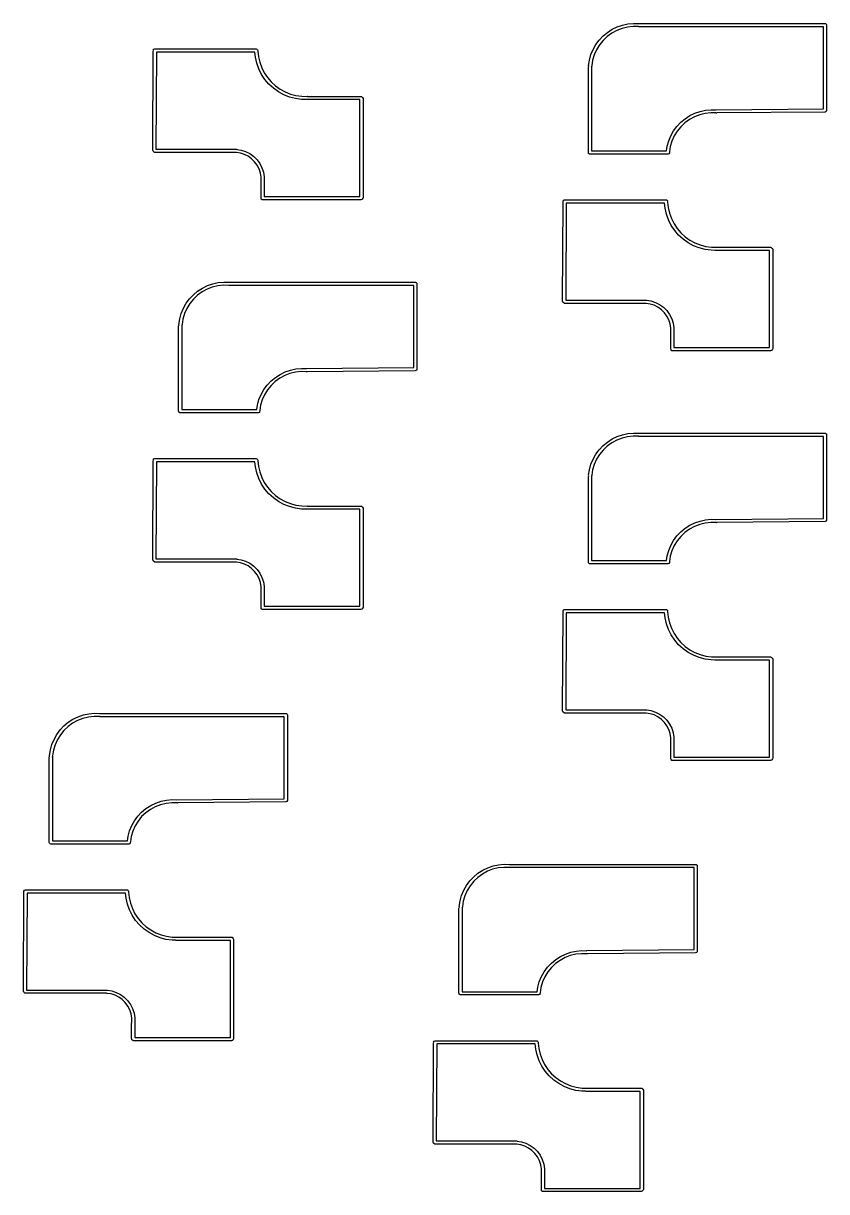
# Model space of a CAD drawing. Extents: x -7 to 140, y -36 to 78.
# Drawn here: x 62.6 to 99.9, y -28.3 to 25.9 of the extents above; entities that cross this region are included whole.
import ezdxf

# ---------------------------------------------------------------- set-up
doc = ezdxf.new("R2010")
doc.units = 0
doc.layers.add('BLACK', color=7, linetype='CONTINUOUS')

msp = doc.modelspace()

# ---------------------------------------------------------------- linework, layer by layer
at = {"layer": 'BLACK', "linetype": 'CONTINUOUS'}
for p, q in [((89.5072, 25.3022), (89.7075, 25.4688)), ((89.7075, 25.4688), (89.9264, 25.6102)), ((90.1422, 25.5569), (89.9109, 25.4313)), ((89.9264, 25.6102), (90.1608, 25.724)), ((90.3878, 25.6513), (90.1422, 25.5569)), ((90.1608, 25.724), (90.4071, 25.8089)), ((90.6437, 25.7128), (90.3878, 25.6513)), ((90.4071, 25.8089), (90.6619, 25.8634)), ((90.9055, 25.7404), (90.6437, 25.7128)), ((90.6619, 25.8634), (90.9214, 25.8867)), ((91.1486, 25.7341), (90.9055, 25.7404)), ((90.9214, 25.8867), (91.1747, 25.8789)), ((91.1493, 25.7335), (91.1486, 25.7341)), ((91.1646, 25.7308), (91.1493, 25.7335)), ((91.1682, 25.7293), (91.1646, 25.7308)), ((91.1704, 25.7298), (91.1682, 25.7293)), ((91.175, 25.729), (91.1704, 25.7298)), ((91.1747, 25.8789), (91.175, 25.879)), ((91.175, 25.879), (99.8, 25.879)), ((99.725, 25.729), (91.175, 25.729)), ((99.725, 21.9243), (99.725, 25.729)), ((99.8, 25.879), (99.8097, 25.8773)), ((99.8097, 25.8773), (99.813, 25.8779)), ((99.813, 25.8779), (99.8159, 25.8762)), ((99.8159, 25.8762), (99.8257, 25.8745)), ((99.8257, 25.8745), (99.8406, 25.862)), ((99.8406, 25.862), (99.8575, 25.8522)), ((99.8575, 25.8522), (99.8598, 25.8458)), ((99.8598, 25.8458), (99.865, 25.8415)), ((99.865, 25.8415), (99.8683, 25.8223)), ((99.8683, 25.8223), (99.875, 25.804)), ((99.875, 25.804), (99.875, 21.896)), ((89.1739, 24.9028), (89.3285, 25.1126)), ((89.3285, 25.1126), (89.5072, 25.3022)), ((89.5072, 25.0953), (89.3416, 24.8908)), ((89.698, 25.2766), (89.5072, 25.0953)), ((89.9109, 25.4313), (89.698, 25.2766)), ((68.625, 20.0004), (68.65, 24.6004)), ((68.65, 24.6004), (68.6539, 24.6221)), ((68.6511, 24.638), (68.6768, 24.6825)), ((68.6539, 24.6221), (68.6511, 24.638)), ((68.6768, 24.6825), (68.725, 24.7)), ((68.725, 24.7), (73.425, 24.7)), ((68.7997, 24.55), (68.7753, 20.05)), ((73.36, 24.55), (68.7997, 24.55)), ((73.3846, 24.3148), (73.36, 24.55)), ((73.425, 24.7), (73.4507, 24.6955)), ((73.4507, 24.6955), (73.49, 24.6625)), ((73.49, 24.6625), (73.4964, 24.6262)), ((73.4964, 24.6262), (73.5049, 24.6033)), ((73.5049, 24.6033), (73.502, 24.5927)), ((73.502, 24.5927), (73.5286, 24.3388)), ((88.8757, 24.1844), (88.9459, 24.4353)), ((88.9459, 24.4353), (89.0457, 24.676)), ((89.0972, 24.4259), (89.0225, 24.1735)), ((89.0457, 24.676), (89.1739, 24.9028)), ((89.2042, 24.6663), (89.0972, 24.4259)), ((89.3416, 24.8908), (89.2042, 24.6663)), ((73.4479, 24.0385), (73.3846, 24.3148)), ((73.5441, 23.7719), (73.4479, 24.0385)), ((73.5286, 24.3388), (73.588, 24.0797)), ((73.588, 24.0797), (73.6782, 23.8296)), ((88.825, 23.85), (88.8295, 23.8757)), ((88.825, 19.905), (88.825, 23.85)), ((88.8295, 23.8757), (88.844, 23.8929)), ((88.8363, 23.9268), (88.8757, 24.1844)), ((88.844, 23.8929), (88.8363, 23.9268)), ((88.8363, 23.9268), (88.8363, 23.9268)), ((88.9857, 23.9132), (88.9675, 23.8707)), ((88.9675, 23.8707), (88.975, 23.85)), ((88.975, 23.85), (88.975, 19.971)), ((89.0225, 24.1735), (88.9831, 23.9245)), ((88.9831, 23.9245), (88.9857, 23.9132)), ((73.6717, 23.5188), (73.5441, 23.7719)), ((73.8288, 23.2829), (73.6717, 23.5188)), ((73.6782, 23.8296), (73.7978, 23.5923)), ((73.7978, 23.5923), (73.9452, 23.3711)), ((73.9452, 23.3711), (74.1182, 23.1692)), ((74.0133, 23.0677), (73.8288, 23.2829)), ((74.2223, 22.8763), (74.0133, 23.0677)), ((74.1182, 23.1692), (74.3143, 22.9897)), ((74.4529, 22.7115), (74.2223, 22.8763)), ((74.3143, 22.9897), (74.5305, 22.8352)), ((74.5305, 22.8352), (74.7638, 22.7078)), ((74.7017, 22.5757), (74.4529, 22.7115)), ((74.9651, 22.4708), (74.7017, 22.5757)), ((74.7638, 22.7078), (75.0108, 22.6095)), ((75.2391, 22.3985), (74.9651, 22.4708)), ((75.0108, 22.6095), (75.2678, 22.5416)), ((75.5199, 22.3597), (75.2391, 22.3985)), ((75.2678, 22.5416), (75.5311, 22.5053)), ((75.6966, 22.3568), (75.5199, 22.3597)), ((75.5311, 22.5053), (75.7864, 22.5011)), ((75.6993, 22.3545), (75.6966, 22.3568)), ((75.725, 22.35), (75.6993, 22.3545)), ((78.225, 22.35), (75.725, 22.35)), ((75.7864, 22.5011), (75.7967, 22.5049)), ((75.7967, 22.5049), (75.8145, 22.5)), ((75.8145, 22.5), (78.275, 22.5)), ((78.225, 17.85), (78.225, 22.35)), ((78.275, 22.5), (78.3007, 22.4955)), ((78.3007, 22.4955), (78.34, 22.4625)), ((78.34, 22.4625), (78.3408, 22.4578)), ((78.3408, 22.4578), (78.3575, 22.4482)), ((78.3575, 22.4482), (78.375, 22.4)), ((78.375, 22.4), (78.375, 17.8)), ((93.5287, 21.6069), (93.7626, 21.7205)), ((93.7626, 21.7205), (94.0085, 21.8051)), ((94.2448, 21.709), (93.9894, 21.6476)), ((94.0085, 21.8051), (94.2629, 21.8595)), ((94.506, 21.7364), (94.2448, 21.709)), ((94.2629, 21.8595), (94.5219, 21.8828)), ((94.7432, 21.7303), (94.506, 21.7364)), ((94.5219, 21.8828), (94.7412, 21.876)), ((94.7412, 21.876), (94.7493, 21.879)), ((94.7507, 21.729), (94.7432, 21.7303)), ((94.7493, 21.879), (99.725, 21.9243)), ((94.7594, 21.7291), (94.7507, 21.729)), ((94.7681, 21.7253), (94.7594, 21.7291)), ((94.7859, 21.7293), (94.7681, 21.7253)), ((99.8007, 21.775), (94.7859, 21.7293)), ((99.8487, 21.793), (99.8007, 21.775)), ((99.874, 21.8376), (99.8487, 21.793)), ((99.8705, 21.8703), (99.8684, 21.8678)), ((99.8684, 21.8678), (99.874, 21.8376)), ((99.875, 21.896), (99.8705, 21.8703)), ((92.9318, 21.1103), (93.1102, 21.2995)), ((93.1102, 21.2995), (93.3102, 21.4659)), ((93.3009, 21.2737), (93.1103, 21.0929)), ((93.5133, 21.4281), (93.3009, 21.2737)), ((93.3102, 21.4659), (93.5287, 21.6069)), ((93.7442, 21.5535), (93.5133, 21.4281)), ((93.9894, 21.6476), (93.7442, 21.5535)), ((92.5497, 20.4344), (92.6495, 20.6746)), ((92.6495, 20.6746), (92.7775, 20.901)), ((92.8079, 20.6648), (92.701, 20.4248)), ((92.7775, 20.901), (92.9318, 21.1103)), ((92.9451, 20.8887), (92.8079, 20.6648)), ((93.1103, 21.0929), (92.9451, 20.8887)), ((68.7753, 20.05), (72.5, 20.05)), ((72.5, 20.05), (72.5257, 20.0455)), ((92.4471, 19.971), (92.4797, 20.1839)), ((92.4797, 20.1839), (92.5497, 20.4344)), ((92.6265, 20.173), (92.5871, 19.9244)), ((92.701, 20.4248), (92.6265, 20.173)), ((68.6423, 19.9521), (68.625, 20.0004)), ((68.6592, 19.9422), (68.6423, 19.9521)), ((68.66, 19.9375), (68.6592, 19.9422)), ((68.6993, 19.9045), (68.66, 19.9375)), ((68.725, 19.9), (68.6993, 19.9045)), ((72.4827, 19.9), (68.725, 19.9)), ((72.4943, 19.8952), (72.4827, 19.9)), ((72.5041, 19.8976), (72.4943, 19.8952)), ((72.6889, 19.8689), (72.5041, 19.8976)), ((72.5257, 20.0455), (72.5312, 20.0408)), ((72.5312, 20.0408), (72.7226, 20.0111)), ((72.876, 19.8087), (72.6889, 19.8689)), ((72.7226, 20.0111), (72.9315, 19.9439)), ((73.0514, 19.72), (72.876, 19.8087)), ((72.9315, 19.9439), (73.1274, 19.8448)), ((73.2107, 19.6049), (73.0514, 19.72)), ((73.1274, 19.8448), (73.3053, 19.7163)), ((73.3501, 19.4663), (73.2107, 19.6049)), ((73.3053, 19.7163), (73.461, 19.5615)), ((73.461, 19.5615), (73.5905, 19.3843)), ((88.8286, 19.8951), (88.825, 19.905)), ((88.835, 19.8585), (88.8286, 19.8951)), ((88.8743, 19.8255), (88.835, 19.8585)), ((88.9, 19.821), (88.8743, 19.8255)), ((92.51, 19.821), (88.9, 19.821)), ((88.975, 19.971), (92.4471, 19.971)), ((92.5582, 19.8385), (92.51, 19.821)), ((92.5839, 19.883), (92.5582, 19.8385)), ((92.5897, 19.9131), (92.5818, 19.8947)), ((92.5818, 19.8947), (92.5839, 19.883)), ((92.5871, 19.9244), (92.5897, 19.9131)), ((73.4661, 19.3076), (73.3501, 19.4663)), ((73.5559, 19.1328), (73.4661, 19.3076)), ((73.6172, 18.946), (73.5559, 19.1328)), ((73.5905, 19.3843), (73.6907, 19.1891)), ((73.6907, 19.1891), (73.7592, 18.9805)), ((73.7592, 18.9805), (73.7941, 18.7638)), ((73.6485, 18.7519), (73.6172, 18.946)), ((73.645, 18.5), (73.6495, 18.5257)), ((73.645, 17.8), (73.645, 18.5)), ((73.6452, 18.5557), (73.649, 18.565)), ((73.6518, 18.5284), (73.6452, 18.5557)), ((73.649, 18.565), (73.6485, 18.7519)), ((73.6495, 18.5257), (73.6518, 18.5284)), ((73.7948, 18.5443), (73.7863, 18.5238)), ((73.7863, 18.5238), (73.795, 18.5)), ((73.7941, 18.7638), (73.7948, 18.5443)), ((73.7948, 18.5443), (73.7948, 18.5443)), ((73.795, 18.5), (73.795, 17.85)), ((73.6528, 17.7785), (73.645, 17.8)), ((73.66, 17.7375), (73.6528, 17.7785)), ((73.6993, 17.7045), (73.66, 17.7375)), ((73.725, 17.7), (73.6993, 17.7045)), ((78.275, 17.7), (73.725, 17.7)), ((73.795, 17.85), (78.225, 17.85)), ((78.3232, 17.7175), (78.275, 17.7)), ((78.3328, 17.7342), (78.3232, 17.7175)), ((78.3375, 17.735), (78.3328, 17.7342)), ((78.3705, 17.7743), (78.3375, 17.735)), ((78.375, 17.8), (78.3705, 17.7743)), ((87.625, 13.0004), (87.65, 17.6004)), ((87.65, 17.6004), (87.6539, 17.6221)), ((87.6511, 17.638), (87.6768, 17.6825)), ((87.6539, 17.6221), (87.6511, 17.638)), ((87.6768, 17.6825), (87.725, 17.7)), ((87.725, 17.7), (92.425, 17.7)), ((87.7997, 17.55), (87.7753, 13.05)), ((92.36, 17.55), (87.7997, 17.55)), ((92.3846, 17.3148), (92.36, 17.55)), ((92.425, 17.7), (92.4507, 17.6955)), ((92.4507, 17.6955), (92.49, 17.6625)), ((92.49, 17.6625), (92.4964, 17.6262)), ((92.4964, 17.6262), (92.5049, 17.6033)), ((92.5049, 17.6033), (92.502, 17.5927)), ((92.502, 17.5927), (92.5286, 17.3388)), ((92.4479, 17.0385), (92.3846, 17.3148)), ((92.5441, 16.7719), (92.4479, 17.0385)), ((92.5286, 17.3388), (92.588, 17.0797)), ((92.588, 17.0797), (92.6782, 16.8296)), ((92.6782, 16.8296), (92.7978, 16.5923)), ((92.6717, 16.5188), (92.5441, 16.7719)), ((92.8288, 16.2829), (92.6717, 16.5188)), ((92.7978, 16.5923), (92.9452, 16.3711)), ((93.0133, 16.0677), (92.8288, 16.2829)), ((92.9452, 16.3711), (93.1182, 16.1692)), ((93.2223, 15.8763), (93.0133, 16.0677)), ((93.1182, 16.1692), (93.3143, 15.9897)), ((93.4529, 15.7115), (93.2223, 15.8763)), ((93.3143, 15.9897), (93.5305, 15.8352)), ((93.5305, 15.8352), (93.7638, 15.7078)), ((93.7017, 15.5757), (93.4529, 15.7115)), ((93.9651, 15.4708), (93.7017, 15.5757)), ((93.7638, 15.7078), (94.0108, 15.6095)), ((94.2391, 15.3985), (93.9651, 15.4708)), ((94.0108, 15.6095), (94.2678, 15.5416)), ((94.5199, 15.3597), (94.2391, 15.3985)), ((94.2678, 15.5416), (94.5311, 15.5053)), ((94.6966, 15.3568), (94.5199, 15.3597)), ((94.5311, 15.5053), (94.7864, 15.5011)), ((94.6993, 15.3545), (94.6966, 15.3568)), ((94.725, 15.35), (94.6993, 15.3545)), ((97.225, 15.35), (94.725, 15.35)), ((94.7864, 15.5011), (94.7967, 15.5049)), ((94.7967, 15.5049), (94.8145, 15.5)), ((94.8145, 15.5), (97.275, 15.5)), ((97.225, 10.85), (97.225, 15.35)), ((97.275, 15.5), (97.3007, 15.4955)), ((97.3007, 15.4955), (97.34, 15.4625)), ((97.34, 15.4625), (97.3408, 15.4578)), ((97.3408, 15.4578), (97.3575, 15.4482)), ((97.3575, 15.4482), (97.375, 15.4)), ((97.375, 15.4), (97.375, 10.8)), ((70.7075, 13.4688), (70.9264, 13.6102)), ((71.1422, 13.5569), (70.9109, 13.4313)), ((70.9264, 13.6102), (71.1608, 13.724)), ((71.3878, 13.6513), (71.1422, 13.5569)), ((71.1608, 13.724), (71.4071, 13.8089)), ((71.6437, 13.7128), (71.3878, 13.6513)), ((71.4071, 13.8089), (71.6619, 13.8634)), ((71.9055, 13.7404), (71.6437, 13.7128)), ((71.6619, 13.8634), (71.9214, 13.8867)), ((72.1486, 13.7341), (71.9055, 13.7404)), ((71.9214, 13.8867), (72.1747, 13.8789)), ((72.1493, 13.7335), (72.1486, 13.7341)), ((72.1646, 13.7308), (72.1493, 13.7335)), ((72.1682, 13.7293), (72.1646, 13.7308)), ((72.1704, 13.7298), (72.1682, 13.7293)), ((72.175, 13.729), (72.1704, 13.7298)), ((72.1747, 13.8789), (72.175, 13.879)), ((72.175, 13.879), (80.8, 13.879)), ((80.725, 13.729), (72.175, 13.729)), ((80.725, 9.92432), (80.725, 13.729)), ((80.8, 13.879), (80.8097, 13.8773)), ((80.8097, 13.8773), (80.813, 13.8779)), ((80.813, 13.8779), (80.8159, 13.8762)), ((80.8159, 13.8762), (80.8257, 13.8745)), ((80.8257, 13.8745), (80.8406, 13.862)), ((80.8406, 13.862), (80.8575, 13.8522)), ((80.8575, 13.8522), (80.8598, 13.8458)), ((80.8598, 13.8458), (80.865, 13.8415)), ((80.865, 13.8415), (80.8683, 13.8223)), ((80.8683, 13.8223), (80.875, 13.804)), ((80.875, 13.804), (80.875, 9.896)), ((70.1739, 12.9028), (70.3285, 13.1126)), ((70.3285, 13.1126), (70.5072, 13.3022)), ((70.5072, 13.0953), (70.3416, 12.8908)), ((70.5072, 13.3022), (70.7075, 13.4688)), ((70.698, 13.2766), (70.5072, 13.0953)), ((70.9109, 13.4313), (70.698, 13.2766)), ((87.7753, 13.05), (91.5, 13.05)), ((91.5, 13.05), (91.5257, 13.0455)), ((91.5257, 13.0455), (91.5312, 13.0408)), ((91.5312, 13.0408), (91.7226, 13.0111)), ((91.7226, 13.0111), (91.9315, 12.9439)), ((69.9459, 12.4353), (70.0457, 12.676)), ((70.0457, 12.676), (70.1739, 12.9028)), ((70.2042, 12.6663), (70.0972, 12.4259)), ((70.3416, 12.8908), (70.2042, 12.6663)), ((87.6423, 12.9521), (87.625, 13.0004)), ((87.6592, 12.9422), (87.6423, 12.9521)), ((87.66, 12.9375), (87.6592, 12.9422)), ((87.6993, 12.9045), (87.66, 12.9375)), ((87.725, 12.9), (87.6993, 12.9045)), ((91.4827, 12.9), (87.725, 12.9)), ((91.4943, 12.8952), (91.4827, 12.9)), ((91.5041, 12.8976), (91.4943, 12.8952)), ((91.6889, 12.8689), (91.5041, 12.8976)), ((91.876, 12.8087), (91.6889, 12.8689)), ((92.0514, 12.72), (91.876, 12.8087)), ((91.9315, 12.9439), (92.1274, 12.8448)), ((92.2107, 12.6049), (92.0514, 12.72)), ((92.1274, 12.8448), (92.3053, 12.7163)), ((92.3501, 12.4663), (92.2107, 12.6049)), ((92.3053, 12.7163), (92.461, 12.5615)), ((92.4661, 12.3076), (92.3501, 12.4663)), ((92.461, 12.5615), (92.5905, 12.3843)), ((69.8363, 11.9268), (69.8757, 12.1844)), ((69.844, 11.8929), (69.8363, 11.9268)), ((69.8363, 11.9268), (69.8363, 11.9268)), ((69.8757, 12.1844), (69.9459, 12.4353)), ((70.0225, 12.1735), (69.9831, 11.9245)), ((69.9831, 11.9245), (69.9857, 11.9132)), ((70.0972, 12.4259), (70.0225, 12.1735)), ((92.5559, 12.1328), (92.4661, 12.3076)), ((92.6172, 11.946), (92.5559, 12.1328)), ((92.5905, 12.3843), (92.6907, 12.1891)), ((92.6485, 11.7519), (92.6172, 11.946)), ((92.6907, 12.1891), (92.7592, 11.9805)), ((92.7592, 11.9805), (92.7941, 11.7638)), ((69.825, 11.85), (69.8295, 11.8757)), ((69.825, 7.905), (69.825, 11.85)), ((69.8295, 11.8757), (69.844, 11.8929)), ((69.9857, 11.9132), (69.9675, 11.8707)), ((69.9675, 11.8707), (69.975, 11.85)), ((69.975, 11.85), (69.975, 7.971)), ((92.645, 11.5), (92.6495, 11.5257)), ((92.645, 10.8), (92.645, 11.5)), ((92.6452, 11.5557), (92.649, 11.565)), ((92.6518, 11.5284), (92.6452, 11.5557)), ((92.649, 11.565), (92.6485, 11.7519)), ((92.6495, 11.5257), (92.6518, 11.5284)), ((92.7948, 11.5443), (92.7863, 11.5238)), ((92.7863, 11.5238), (92.795, 11.5)), ((92.7941, 11.7638), (92.7948, 11.5443)), ((92.7948, 11.5443), (92.7948, 11.5443)), ((92.795, 11.5), (92.795, 10.85)), ((92.795, 10.85), (97.225, 10.85)), ((92.6528, 10.7785), (92.645, 10.8)), ((92.66, 10.7375), (92.6528, 10.7785)), ((92.6993, 10.7045), (92.66, 10.7375)), ((92.725, 10.7), (92.6993, 10.7045)), ((97.275, 10.7), (92.725, 10.7)), ((97.3232, 10.7175), (97.275, 10.7)), ((97.3328, 10.7342), (97.3232, 10.7175)), ((97.3375, 10.735), (97.3328, 10.7342)), ((97.3705, 10.7743), (97.3375, 10.735)), ((97.375, 10.8), (97.3705, 10.7743)), ((74.7626, 9.72051), (75.0085, 9.80512)), ((75.0085, 9.80512), (75.2629, 9.85947)), ((75.2629, 9.85947), (75.5219, 9.88278)), ((75.5219, 9.88278), (75.7412, 9.87595)), ((75.7412, 9.87595), (75.7493, 9.879)), ((75.7493, 9.879), (80.725, 9.92432)), ((80.8007, 9.775), (75.7859, 9.72932)), ((80.8487, 9.79299), (80.8007, 9.775)), ((80.874, 9.83765), (80.8487, 9.79299)), ((80.8705, 9.87035), (80.8684, 9.86784)), ((80.8684, 9.86784), (80.874, 9.83765)), ((80.875, 9.896), (80.8705, 9.87035)), ((73.9318, 9.11033), (74.1102, 9.29954)), ((74.1102, 9.29954), (74.3102, 9.46586)), ((74.3009, 9.27371), (74.1103, 9.09289)), ((74.5133, 9.42812), (74.3009, 9.27371)), ((74.3102, 9.46586), (74.5287, 9.60687)), ((74.7442, 9.55347), (74.5133, 9.42812)), ((74.5287, 9.60687), (74.7626, 9.72051)), ((74.9894, 9.64762), (74.7442, 9.55347)), ((75.2448, 9.70896), (74.9894, 9.64762)), ((75.506, 9.73644), (75.2448, 9.70896)), ((75.7432, 9.73025), (75.506, 9.73644)), ((75.7507, 9.729), (75.7432, 9.73025)), ((75.7594, 9.72908), (75.7507, 9.729)), ((75.7681, 9.72531), (75.7594, 9.72908)), ((75.7859, 9.72932), (75.7681, 9.72531)), ((73.5497, 8.43439), (73.6495, 8.67458)), ((73.6495, 8.67458), (73.7775, 8.90099)), ((73.7775, 8.90099), (73.9318, 9.11033)), ((73.9451, 8.88875), (73.8079, 8.66478)), ((74.1103, 9.09289), (73.9451, 8.88875)), ((73.4471, 7.971), (73.4797, 8.18393)), ((73.4797, 8.18393), (73.5497, 8.43439)), ((73.6265, 8.17297), (73.5871, 7.92443)), ((73.701, 8.42482), (73.6265, 8.17297)), ((73.8079, 8.66478), (73.701, 8.42482)), ((69.8286, 7.89515), (69.825, 7.905)), ((69.835, 7.8585), (69.8286, 7.89515)), ((69.8743, 7.82552), (69.835, 7.8585)), ((69.9, 7.821), (69.8743, 7.82552)), ((73.51, 7.821), (69.9, 7.821)), ((69.975, 7.971), (73.4471, 7.971)), ((73.5582, 7.83855), (73.51, 7.821)), ((73.5839, 7.88298), (73.5582, 7.83855)), ((73.5897, 7.91315), (73.5818, 7.89475)), ((73.5818, 7.89475), (73.5839, 7.88298)), ((73.5871, 7.92443), (73.5897, 7.91315)), ((89.7075, 6.46884), (89.9264, 6.61015)), ((90.1422, 6.55695), (89.9109, 6.4313)), ((89.9264, 6.61015), (90.1608, 6.72404)), ((90.3878, 6.65133), (90.1422, 6.55695)), ((90.1608, 6.72404), (90.4071, 6.80886)), ((90.6437, 6.71284), (90.3878, 6.65133)), ((90.4071, 6.80886), (90.6619, 6.86336)), ((90.9055, 6.74042), (90.6437, 6.71284)), ((90.6619, 6.86336), (90.9214, 6.88675)), ((91.1486, 6.73412), (90.9055, 6.74042)), ((90.9214, 6.88675), (91.1747, 6.87891)), ((91.1493, 6.73352), (91.1486, 6.73412)), ((91.1646, 6.73083), (91.1493, 6.73352)), ((91.1682, 6.72931), (91.1646, 6.73083)), ((91.1704, 6.72981), (91.1682, 6.72931)), ((91.175, 6.729), (91.1704, 6.72981)), ((91.1747, 6.87891), (91.175, 6.879)), ((91.175, 6.879), (99.8, 6.879)), ((99.725, 6.729), (91.175, 6.729)), ((99.725, 2.92432), (99.725, 6.729)), ((99.8, 6.879), (99.8097, 6.87728)), ((99.8097, 6.87728), (99.813, 6.87786)), ((99.813, 6.87786), (99.8159, 6.8762)), ((99.8159, 6.8762), (99.8257, 6.87448)), ((99.8257, 6.87448), (99.8406, 6.86195)), ((99.8406, 6.86195), (99.8575, 6.85221)), ((99.8575, 6.85221), (99.8598, 6.84585)), ((99.8598, 6.84585), (99.865, 6.8415)), ((99.865, 6.8415), (99.8683, 6.82231)), ((99.8683, 6.82231), (99.875, 6.804)), ((99.875, 6.804), (99.875, 2.896)), ((89.1739, 5.90284), (89.3285, 6.11259)), ((89.3285, 6.11259), (89.5072, 6.30218)), ((89.5072, 6.09534), (89.3416, 5.89076)), ((89.5072, 6.30218), (89.7075, 6.46884)), ((89.698, 6.27655), (89.5072, 6.09534)), ((89.9109, 6.4313), (89.698, 6.27655)), ((68.625, 1.00041), (68.65, 5.60041)), ((68.65, 5.60041), (68.6539, 5.6221)), ((68.6511, 5.63802), (68.6768, 5.68245)), ((68.6539, 5.6221), (68.6511, 5.63802)), ((68.6768, 5.68245), (68.725, 5.7)), ((68.725, 5.7), (73.425, 5.7)), ((68.7997, 5.55), (68.7753, 1.05)), ((73.36, 5.55), (68.7997, 5.55)), ((73.3846, 5.3148), (73.36, 5.55)), ((73.425, 5.7), (73.4507, 5.69548)), ((73.4507, 5.69548), (73.49, 5.6625)), ((73.49, 5.6625), (73.4964, 5.62621)), ((73.4964, 5.62621), (73.5049, 5.6033)), ((73.5049, 5.6033), (73.502, 5.59274)), ((73.502, 5.59274), (73.5286, 5.33876)), ((88.8757, 5.1844), (88.9459, 5.43534)), ((88.9459, 5.43534), (89.0457, 5.67598)), ((89.0972, 5.42587), (89.0225, 5.1735)), ((89.0457, 5.67598), (89.1739, 5.90284)), ((89.2042, 5.66632), (89.0972, 5.42587)), ((89.3416, 5.89076), (89.2042, 5.66632)), ((73.4479, 5.03852), (73.3846, 5.3148)), ((73.5441, 4.77189), (73.4479, 5.03852)), ((73.5286, 5.33876), (73.588, 5.07966)), ((73.588, 5.07966), (73.6782, 4.82961)), ((88.8295, 4.87565), (88.844, 4.89291)), ((88.8363, 4.92685), (88.8757, 5.1844)), ((88.8363, 4.92684), (88.8363, 4.92685)), ((88.844, 4.89291), (88.8363, 4.92684)), ((88.9857, 4.91316), (88.9675, 4.87071)), ((89.0225, 5.1735), (88.9831, 4.92447)), ((88.9831, 4.92447), (88.9857, 4.91316)), ((73.6717, 4.51879), (73.5441, 4.77189)), ((73.8288, 4.28292), (73.6717, 4.51879)), ((73.6782, 4.82961), (73.7978, 4.59225)), ((73.7978, 4.59225), (73.9452, 4.37105)), ((73.9452, 4.37105), (74.1182, 4.16922)), ((88.825, 4.85), (88.8295, 4.87565)), ((88.825, 0.905), (88.825, 4.85)), ((88.9675, 4.87071), (88.975, 4.85)), ((88.975, 4.85), (88.975, 0.971)), ((74.0133, 4.0677), (73.8288, 4.28292)), ((74.2223, 3.8763), (74.0133, 4.0677)), ((74.1182, 4.16922), (74.3143, 3.98972)), ((74.4529, 3.71148), (74.2223, 3.8763)), ((74.3143, 3.98972), (74.5305, 3.83516)), ((74.5305, 3.83516), (74.7638, 3.70779)), ((74.7017, 3.57566), (74.4529, 3.71148)), ((74.9651, 3.47082), (74.7017, 3.57566)), ((74.7638, 3.70779), (75.0108, 3.60947)), ((75.2391, 3.39849), (74.9651, 3.47082)), ((75.0108, 3.60947), (75.2678, 3.54163)), ((75.5199, 3.35972), (75.2391, 3.39849)), ((75.2678, 3.54163), (75.5311, 3.50527)), ((75.6966, 3.35682), (75.5199, 3.35972)), ((75.5311, 3.50527), (75.7864, 3.50109)), ((75.6993, 3.35452), (75.6966, 3.35682)), ((75.725, 3.35), (75.6993, 3.35452)), ((78.225, 3.35), (75.725, 3.35)), ((75.7864, 3.50109), (75.7967, 3.50493)), ((75.7967, 3.50493), (75.8145, 3.5)), ((75.8145, 3.5), (78.275, 3.5)), ((78.225, -1.15), (78.225, 3.35)), ((78.275, 3.5), (78.3007, 3.49548)), ((78.3007, 3.49548), (78.34, 3.4625)), ((78.34, 3.4625), (78.3408, 3.45784)), ((78.3408, 3.45784), (78.3575, 3.44821)), ((78.3575, 3.44821), (78.375, 3.4)), ((78.375, 3.4), (78.375, -1.2)), ((93.5287, 2.60687), (93.7626, 2.72051)), ((93.7626, 2.72051), (94.0085, 2.80512)), ((94.0085, 2.80512), (94.2629, 2.85947)), ((94.506, 2.73644), (94.2448, 2.70896)), ((94.2629, 2.85947), (94.5219, 2.88278)), ((94.7432, 2.73026), (94.506, 2.73644)), ((94.5219, 2.88278), (94.7412, 2.87595)), ((94.7412, 2.87595), (94.7493, 2.879)), ((94.7507, 2.729), (94.7432, 2.73026)), ((94.7493, 2.879), (99.725, 2.92432)), ((94.7594, 2.72908), (94.7507, 2.729)), ((94.7681, 2.72531), (94.7594, 2.72908)), ((94.7859, 2.72932), (94.7681, 2.72531)), ((99.8007, 2.775), (94.7859, 2.72932)), ((99.8487, 2.79299), (99.8007, 2.775)), ((99.874, 2.83765), (99.8487, 2.79299)), ((99.8705, 2.87035), (99.8684, 2.86784)), ((99.8684, 2.86784), (99.874, 2.83765)), ((99.875, 2.896), (99.8705, 2.87035)), ((92.9318, 2.11033), (93.1102, 2.29954)), ((93.1102, 2.29954), (93.3102, 2.46586)), ((93.3009, 2.27371), (93.1103, 2.09289)), ((93.5133, 2.42812), (93.3009, 2.27371)), ((93.3102, 2.46586), (93.5287, 2.60687)), ((93.7442, 2.55347), (93.5133, 2.42812)), ((93.9894, 2.64762), (93.7442, 2.55347)), ((94.2448, 2.70896), (93.9894, 2.64762)), ((92.5497, 1.43439), (92.6495, 1.67458)), ((92.6495, 1.67458), (92.7775, 1.90099)), ((92.8079, 1.66478), (92.701, 1.42482)), ((92.7775, 1.90099), (92.9318, 2.11033)), ((92.9451, 1.88874), (92.8079, 1.66478)), ((93.1103, 2.09289), (92.9451, 1.88874)), ((92.4471, 0.971), (92.4797, 1.18393)), ((92.4797, 1.18393), (92.5497, 1.43439)), ((92.6265, 1.17297), (92.5871, 0.92443)), ((92.701, 1.42482), (92.6265, 1.17297)), ((68.6423, 0.9521), (68.625, 1.00041)), ((68.6592, 0.9422), (68.6423, 0.9521)), ((68.66, 0.9375), (68.6592, 0.9422)), ((68.6993, 0.90452), (68.66, 0.9375)), ((68.725, 0.9), (68.6993, 0.90452)), ((72.4827, 0.9), (68.725, 0.9)), ((68.7753, 1.05), (72.5, 1.05)), ((72.4943, 0.89521), (72.4827, 0.9)), ((72.5041, 0.89759), (72.4943, 0.89521)), ((72.5, 1.05), (72.5257, 1.04548)), ((72.6889, 0.86888), (72.5041, 0.89759)), ((72.5257, 1.04548), (72.5312, 1.04082)), ((72.5312, 1.04082), (72.7226, 1.01108)), ((72.876, 0.80869), (72.6889, 0.86888)), ((72.7226, 1.01108), (72.9315, 0.94387)), ((73.0514, 0.71996), (72.876, 0.80869)), ((72.9315, 0.94387), (73.1274, 0.84479)), ((73.2107, 0.60489), (73.0514, 0.71996)), ((73.1274, 0.84479), (73.3053, 0.7163)), ((73.3501, 0.46631), (73.2107, 0.60489)), ((73.3053, 0.7163), (73.461, 0.56154)), ((73.461, 0.56154), (73.5905, 0.38435)), ((88.8286, 0.89515), (88.825, 0.905)), ((88.835, 0.8585), (88.8286, 0.89515)), ((88.8743, 0.82552), (88.835, 0.8585)), ((88.9, 0.821), (88.8743, 0.82552)), ((92.51, 0.821), (88.9, 0.821)), ((88.975, 0.971), (92.4471, 0.971)), ((92.5582, 0.83855), (92.51, 0.821)), ((92.5839, 0.88298), (92.5582, 0.83855)), ((92.5897, 0.91315), (92.5818, 0.89475)), ((92.5818, 0.89475), (92.5839, 0.88298)), ((92.5871, 0.92443), (92.5897, 0.91315)), ((73.4661, 0.30763), (73.3501, 0.46631)), ((73.5559, 0.13275), (73.4661, 0.30763)), ((73.6172, -0.05401), (73.5559, 0.13275)), ((73.5905, 0.38435), (73.6907, 0.18907)), ((73.6907, 0.18907), (73.7592, -0.01948)), ((73.6485, -0.24806), (73.6172, -0.05401)), ((73.645, -0.5), (73.6495, -0.47435)), ((73.645, -1.2), (73.645, -0.5)), ((73.6452, -0.44433), (73.649, -0.43503)), ((73.6518, -0.47159), (73.6452, -0.44433)), ((73.649, -0.43503), (73.6485, -0.24806)), ((73.6495, -0.47435), (73.6518, -0.47159)), ((73.7592, -0.01948), (73.7941, -0.23617)), ((73.7948, -0.45567), (73.7863, -0.47622)), ((73.7863, -0.47622), (73.795, -0.5)), ((73.7941, -0.23617), (73.7948, -0.45566)), ((73.7948, -0.45566), (73.7948, -0.45567)), ((73.795, -0.5), (73.795, -1.15)), ((73.6528, -1.22146), (73.645, -1.2)), ((73.66, -1.2625), (73.6528, -1.22146)), ((73.6993, -1.29548), (73.66, -1.2625)), ((73.725, -1.3), (73.6993, -1.29548)), ((78.275, -1.3), (73.725, -1.3)), ((73.795, -1.15), (78.225, -1.15)), ((78.3232, -1.28245), (78.275, -1.3)), ((78.3328, -1.26577), (78.3232, -1.28245)), ((78.3375, -1.26495), (78.3328, -1.26577)), ((78.3705, -1.22565), (78.3375, -1.26495)), ((78.375, -1.2), (78.3705, -1.22565)), ((87.625, -5.99959), (87.65, -1.39959)), ((87.65, -1.39959), (87.6539, -1.3779)), ((87.6511, -1.36198), (87.6768, -1.31755)), ((87.6539, -1.3779), (87.6511, -1.36198)), ((87.6768, -1.31755), (87.725, -1.3)), ((87.725, -1.3), (92.425, -1.3)), ((87.7997, -1.45), (87.7753, -5.95)), ((92.36, -1.45), (87.7997, -1.45)), ((92.3846, -1.6852), (92.36, -1.45)), ((92.425, -1.3), (92.4507, -1.30452)), ((92.4507, -1.30452), (92.49, -1.3375)), ((92.49, -1.3375), (92.4964, -1.37379)), ((92.4964, -1.37379), (92.5049, -1.3967)), ((92.5049, -1.3967), (92.502, -1.40725)), ((92.502, -1.40725), (92.5286, -1.66124)), ((92.4479, -1.96148), (92.3846, -1.6852)), ((92.5441, -2.22811), (92.4479, -1.96148)), ((92.5286, -1.66124), (92.588, -1.92034)), ((92.588, -1.92034), (92.6782, -2.17039)), ((92.6717, -2.48121), (92.5441, -2.22811)), ((92.8288, -2.71708), (92.6717, -2.48121)), ((92.6782, -2.17039), (92.7978, -2.40774)), ((92.7978, -2.40774), (92.9452, -2.62895)), ((92.9452, -2.62895), (93.1182, -2.83078)), ((93.0133, -2.9323), (92.8288, -2.71708)), ((93.2223, -3.1237), (93.0133, -2.9323)), ((93.1182, -2.83078), (93.3143, -3.01028)), ((93.4529, -3.28852), (93.2223, -3.1237)), ((93.3143, -3.01028), (93.5305, -3.16484)), ((93.5305, -3.16484), (93.7638, -3.29221)), ((93.7017, -3.42434), (93.4529, -3.28852)), ((93.9651, -3.52918), (93.7017, -3.42434)), ((93.7638, -3.29221), (94.0108, -3.39053)), ((94.2391, -3.60151), (93.9651, -3.52918)), ((94.0108, -3.39053), (94.2678, -3.45837)), ((94.5199, -3.64028), (94.2391, -3.60151)), ((94.2678, -3.45837), (94.5311, -3.49473)), ((94.6966, -3.64318), (94.5199, -3.64028)), ((94.5311, -3.49473), (94.7864, -3.49891)), ((94.6993, -3.64548), (94.6966, -3.64318)), ((94.725, -3.65), (94.6993, -3.64548)), ((97.225, -3.65), (94.725, -3.65)), ((94.7864, -3.49891), (94.7967, -3.49507)), ((94.7967, -3.49507), (94.8145, -3.5)), ((94.8145, -3.5), (97.275, -3.5)), ((97.225, -8.15), (97.225, -3.65)), ((97.275, -3.5), (97.3007, -3.50452)), ((97.3007, -3.50452), (97.34, -3.5375)), ((97.34, -3.5375), (97.3408, -3.54216)), ((97.3408, -3.54216), (97.3575, -3.55179)), ((97.3575, -3.55179), (97.375, -3.6)), ((97.375, -3.6), (97.375, -8.2)), ((87.7753, -5.95), (91.5, -5.95)), ((91.5, -5.95), (91.5257, -5.95452)), ((91.5257, -5.95452), (91.5312, -5.95918)), ((91.5312, -5.95918), (91.7226, -5.98892)), ((64.7075, -6.53116), (64.9264, -6.38985)), ((65.1422, -6.44305), (64.9109, -6.5687)), ((64.9264, -6.38985), (65.1608, -6.27596)), ((65.3878, -6.34867), (65.1422, -6.44305)), ((65.1608, -6.27596), (65.4071, -6.19114)), ((65.6437, -6.28716), (65.3878, -6.34867)), ((65.4071, -6.19114), (65.6619, -6.13664)), ((65.9055, -6.25958), (65.6437, -6.28716)), ((65.6619, -6.13664), (65.9214, -6.11325)), ((66.1486, -6.26588), (65.9055, -6.25958)), ((65.9214, -6.11325), (66.1747, -6.12109)), ((66.1493, -6.26648), (66.1486, -6.26588)), ((66.1646, -6.26917), (66.1493, -6.26648)), ((66.1682, -6.27069), (66.1646, -6.26917)), ((66.1704, -6.27018), (66.1682, -6.27069)), ((66.175, -6.271), (66.1704, -6.27018)), ((66.1747, -6.12109), (66.175, -6.121)), ((66.175, -6.121), (74.8, -6.121)), ((74.725, -6.271), (66.175, -6.271)), ((74.725, -10.0757), (74.725, -6.271)), ((74.8, -6.121), (74.8097, -6.12272)), ((74.8097, -6.12272), (74.813, -6.12214)), ((74.813, -6.12214), (74.8159, -6.1238)), ((74.8159, -6.1238), (74.8257, -6.12552)), ((74.8257, -6.12552), (74.8406, -6.13805)), ((74.8406, -6.13805), (74.8575, -6.14779)), ((74.8575, -6.14779), (74.8598, -6.15415)), ((74.8598, -6.15415), (74.865, -6.1585)), ((74.865, -6.1585), (74.8683, -6.17769)), ((74.8683, -6.17769), (74.875, -6.196)), ((74.875, -6.196), (74.875, -10.104)), ((87.6423, -6.0479), (87.625, -5.99959)), ((87.6592, -6.05779), (87.6423, -6.0479)), ((87.66, -6.0625), (87.6592, -6.05779)), ((87.6993, -6.09548), (87.66, -6.0625)), ((87.725, -6.1), (87.6993, -6.09548)), ((91.4827, -6.1), (87.725, -6.1)), ((91.4943, -6.10479), (91.4827, -6.1)), ((91.5041, -6.10241), (91.4943, -6.10479)), ((91.6889, -6.13112), (91.5041, -6.10241)), ((91.876, -6.19131), (91.6889, -6.13112)), ((91.7226, -5.98892), (91.9315, -6.05613)), ((92.0514, -6.28003), (91.876, -6.19131)), ((91.9315, -6.05613), (92.1274, -6.15521)), ((92.2107, -6.39511), (92.0514, -6.28003)), ((92.1274, -6.15521), (92.3053, -6.2837)), ((92.3501, -6.53369), (92.2107, -6.39511)), ((92.3053, -6.2837), (92.461, -6.43845)), ((92.461, -6.43845), (92.5905, -6.61565)), ((64.1739, -7.09716), (64.3285, -6.88741)), ((64.3285, -6.88741), (64.5072, -6.69782)), ((64.5072, -6.90466), (64.3416, -7.10924)), ((64.5072, -6.69782), (64.7075, -6.53116)), ((64.698, -6.72345), (64.5072, -6.90466)), ((64.9109, -6.5687), (64.698, -6.72345)), ((92.4661, -6.69237), (92.3501, -6.53369)), ((92.5559, -6.86725), (92.4661, -6.69237)), ((92.6172, -7.05401), (92.5559, -6.86725)), ((92.5905, -6.61565), (92.6907, -6.81093)), ((92.6907, -6.81093), (92.7592, -7.01948)), ((92.7592, -7.01948), (92.7941, -7.23617)), ((63.8757, -7.8156), (63.9459, -7.56466)), ((63.9459, -7.56466), (64.0457, -7.32401)), ((64.0972, -7.57413), (64.0225, -7.8265)), ((64.0457, -7.32401), (64.1739, -7.09716)), ((64.2042, -7.33368), (64.0972, -7.57413)), ((64.3416, -7.10924), (64.2042, -7.33368)), ((92.6485, -7.24806), (92.6172, -7.05401)), ((92.645, -7.5), (92.6495, -7.47435)), ((92.645, -8.2), (92.645, -7.5)), ((92.6452, -7.44433), (92.649, -7.43503)), ((92.6518, -7.47159), (92.6452, -7.44433)), ((92.649, -7.43503), (92.6485, -7.24806)), ((92.6495, -7.47435), (92.6518, -7.47159)), ((92.7948, -7.45567), (92.7863, -7.47622)), ((92.7863, -7.47622), (92.795, -7.5)), ((92.7941, -7.23617), (92.7948, -7.45566)), ((92.7948, -7.45566), (92.7948, -7.45567)), ((92.795, -7.5), (92.795, -8.15)), ((63.825, -8.15), (63.8295, -8.12435)), ((63.8295, -8.12435), (63.844, -8.10709)), ((63.8363, -8.07315), (63.8757, -7.8156)), ((63.8363, -8.07316), (63.8363, -8.07315)), ((63.844, -8.10709), (63.8363, -8.07316)), ((63.9857, -8.08684), (63.9675, -8.12929)), ((64.0225, -7.8265), (63.9831, -8.07553)), ((63.9831, -8.07553), (63.9857, -8.08684)), ((63.825, -12.095), (63.825, -8.15)), ((63.9675, -8.12929), (63.975, -8.15)), ((63.975, -8.15), (63.975, -12.029)), ((92.6528, -8.22146), (92.645, -8.2)), ((92.66, -8.2625), (92.6528, -8.22146)), ((92.6993, -8.29548), (92.66, -8.2625)), ((92.725, -8.3), (92.6993, -8.29548)), ((97.275, -8.3), (92.725, -8.3)), ((92.795, -8.15), (97.225, -8.15)), ((97.3232, -8.28245), (97.275, -8.3)), ((97.3328, -8.26577), (97.3232, -8.28245)), ((97.3375, -8.26495), (97.3328, -8.26577)), ((97.3705, -8.22565), (97.3375, -8.26495)), ((97.375, -8.2), (97.3705, -8.22565)), ((68.5287, -10.3931), (68.7626, -10.2795)), ((68.7626, -10.2795), (69.0085, -10.1949)), ((69.2448, -10.291), (68.9894, -10.3524)), ((69.0085, -10.1949), (69.2629, -10.1405)), ((69.506, -10.2636), (69.2448, -10.291)), ((69.2629, -10.1405), (69.5219, -10.1172)), ((69.7432, -10.2697), (69.506, -10.2636)), ((69.5219, -10.1172), (69.7412, -10.124)), ((69.7412, -10.124), (69.7493, -10.121)), ((69.7507, -10.271), (69.7432, -10.2697)), ((69.7493, -10.121), (74.725, -10.0757)), ((69.7594, -10.2709), (69.7507, -10.271)), ((69.7681, -10.2747), (69.7594, -10.2709)), ((69.7859, -10.2707), (69.7681, -10.2747)), ((74.8007, -10.225), (69.7859, -10.2707)), ((74.8487, -10.207), (74.8007, -10.225)), ((74.874, -10.1624), (74.8487, -10.207)), ((74.8705, -10.1297), (74.8684, -10.1322)), ((74.8684, -10.1322), (74.874, -10.1624)), ((74.875, -10.104), (74.8705, -10.1297)), ((67.9318, -10.8897), (68.1102, -10.7005)), ((68.1102, -10.7005), (68.3102, -10.5341)), ((68.3009, -10.7263), (68.1103, -10.9071)), ((68.5133, -10.5719), (68.3009, -10.7263)), ((68.3102, -10.5341), (68.5287, -10.3931)), ((68.7442, -10.4465), (68.5133, -10.5719)), ((68.9894, -10.3524), (68.7442, -10.4465)), ((67.5497, -11.5656), (67.6495, -11.3254)), ((67.6495, -11.3254), (67.7775, -11.099)), ((67.8079, -11.3352), (67.701, -11.5752)), ((67.7775, -11.099), (67.9318, -10.8897)), ((67.9451, -11.1113), (67.8079, -11.3352)), ((68.1103, -10.9071), (67.9451, -11.1113)), ((67.4471, -12.029), (67.4797, -11.8161)), ((67.4797, -11.8161), (67.5497, -11.5656)), ((67.6265, -11.827), (67.5871, -12.0756)), ((67.701, -11.5752), (67.6265, -11.827)), ((63.8286, -12.1049), (63.825, -12.095)), ((63.835, -12.1415), (63.8286, -12.1049)), ((63.8743, -12.1745), (63.835, -12.1415)), ((63.9, -12.179), (63.8743, -12.1745)), ((67.51, -12.179), (63.9, -12.179)), ((63.975, -12.029), (67.4471, -12.029)), ((67.5582, -12.1615), (67.51, -12.179)), ((67.5839, -12.117), (67.5582, -12.1615)), ((67.5897, -12.0869), (67.5818, -12.1053)), ((67.5818, -12.1053), (67.5839, -12.117)), ((67.5871, -12.0756), (67.5897, -12.0869)), ((83.5072, -13.6978), (83.7075, -13.5312)), ((83.7075, -13.5312), (83.9264, -13.3898)), ((84.1422, -13.4431), (83.9109, -13.5687)), ((83.9264, -13.3898), (84.1608, -13.276)), ((84.3878, -13.3487), (84.1422, -13.4431)), ((84.1608, -13.276), (84.4071, -13.1911)), ((84.6437, -13.2872), (84.3878, -13.3487)), ((84.4071, -13.1911), (84.6619, -13.1366)), ((84.9055, -13.2596), (84.6437, -13.2872)), ((84.6619, -13.1366), (84.9214, -13.1133)), ((85.1486, -13.2659), (84.9055, -13.2596)), ((84.9214, -13.1133), (85.1747, -13.1211)), ((85.1493, -13.2665), (85.1486, -13.2659)), ((85.1646, -13.2692), (85.1493, -13.2665)), ((85.1682, -13.2707), (85.1646, -13.2692)), ((85.1704, -13.2702), (85.1682, -13.2707)), ((85.175, -13.271), (85.1704, -13.2702)), ((85.1747, -13.1211), (85.175, -13.121)), ((85.175, -13.121), (93.8, -13.121)), ((93.725, -13.271), (85.175, -13.271)), ((93.725, -17.0757), (93.725, -13.271)), ((93.8, -13.121), (93.8097, -13.1227)), ((93.8097, -13.1227), (93.813, -13.1221)), ((93.813, -13.1221), (93.8159, -13.1238)), ((93.8159, -13.1238), (93.8257, -13.1255)), ((93.8257, -13.1255), (93.8406, -13.138)), ((93.8406, -13.138), (93.8575, -13.1478)), ((93.8575, -13.1478), (93.8598, -13.1541)), ((93.8598, -13.1541), (93.865, -13.1585)), ((93.865, -13.1585), (93.8683, -13.1777)), ((93.8683, -13.1777), (93.875, -13.196)), ((93.875, -13.196), (93.875, -17.104)), ((83.1739, -14.0972), (83.3285, -13.8874)), ((83.3285, -13.8874), (83.5072, -13.6978)), ((83.5072, -13.9047), (83.3416, -14.1092)), ((83.698, -13.7234), (83.5072, -13.9047)), ((83.9109, -13.5687), (83.698, -13.7234)), ((62.625, -18.9996), (62.65, -14.3996)), ((62.65, -14.3996), (62.6539, -14.3779)), ((62.6511, -14.362), (62.6768, -14.3175)), ((62.6539, -14.3779), (62.6511, -14.362)), ((62.6768, -14.3175), (62.725, -14.3)), ((62.725, -14.3), (67.425, -14.3)), ((62.7997, -14.45), (62.7753, -18.95)), ((67.36, -14.45), (62.7997, -14.45)), ((67.3846, -14.6852), (67.36, -14.45)), ((67.425, -14.3), (67.4507, -14.3045)), ((67.4507, -14.3045), (67.49, -14.3375)), ((67.49, -14.3375), (67.4964, -14.3738)), ((67.4964, -14.3738), (67.5049, -14.3967)), ((67.5049, -14.3967), (67.502, -14.4073)), ((67.502, -14.4073), (67.5286, -14.6612)), ((82.8757, -14.8156), (82.9459, -14.5647)), ((82.9459, -14.5647), (83.0457, -14.324)), ((83.0972, -14.5741), (83.0225, -14.8265)), ((83.0457, -14.324), (83.1739, -14.0972)), ((83.2042, -14.3337), (83.0972, -14.5741)), ((83.3416, -14.1092), (83.2042, -14.3337)), ((67.4479, -14.9615), (67.3846, -14.6852)), ((67.5441, -15.2281), (67.4479, -14.9615)), ((67.5286, -14.6612), (67.588, -14.9203)), ((67.588, -14.9203), (67.6782, -15.1704)), ((67.6782, -15.1704), (67.7978, -15.4077)), ((82.825, -15.15), (82.8295, -15.1243)), ((82.825, -19.095), (82.825, -15.15)), ((82.8295, -15.1243), (82.844, -15.1071)), ((82.8363, -15.0732), (82.8757, -14.8156)), ((82.844, -15.1071), (82.8363, -15.0732)), ((82.8363, -15.0732), (82.8363, -15.0732)), ((82.9857, -15.0868), (82.9675, -15.1293)), ((82.9675, -15.1293), (82.975, -15.15)), ((82.975, -15.15), (82.975, -19.029)), ((83.0225, -14.8265), (82.9831, -15.0755)), ((82.9831, -15.0755), (82.9857, -15.0868)), ((67.6717, -15.4812), (67.5441, -15.2281)), ((67.8288, -15.7171), (67.6717, -15.4812)), ((67.7978, -15.4077), (67.9452, -15.6289)), ((67.9452, -15.6289), (68.1182, -15.8308)), ((68.0133, -15.9323), (67.8288, -15.7171)), ((68.2223, -16.1237), (68.0133, -15.9323)), ((68.1182, -15.8308), (68.3143, -16.0103)), ((68.4529, -16.2885), (68.2223, -16.1237)), ((68.3143, -16.0103), (68.5305, -16.1648)), ((68.5305, -16.1648), (68.7638, -16.2922)), ((68.7017, -16.4243), (68.4529, -16.2885)), ((68.9651, -16.5292), (68.7017, -16.4243)), ((68.7638, -16.2922), (69.0108, -16.3905)), ((69.2391, -16.6015), (68.9651, -16.5292)), ((69.0108, -16.3905), (69.2678, -16.4584)), ((69.5199, -16.6403), (69.2391, -16.6015)), ((69.2678, -16.4584), (69.5311, -16.4947)), ((69.6966, -16.6432), (69.5199, -16.6403)), ((69.5311, -16.4947), (69.7864, -16.4989)), ((69.6993, -16.6455), (69.6966, -16.6432)), ((69.725, -16.65), (69.6993, -16.6455)), ((72.225, -16.65), (69.725, -16.65)), ((69.7864, -16.4989), (69.7967, -16.4951)), ((69.7967, -16.4951), (69.8145, -16.5)), ((69.8145, -16.5), (72.275, -16.5)), ((72.225, -21.15), (72.225, -16.65)), ((72.275, -16.5), (72.3007, -16.5045)), ((72.3007, -16.5045), (72.34, -16.5375)), ((72.34, -16.5375), (72.3408, -16.5422)), ((72.3408, -16.5422), (72.3575, -16.5518)), ((72.3575, -16.5518), (72.375, -16.6)), ((72.375, -16.6), (72.375, -21.2)), ((87.5287, -17.3931), (87.7626, -17.2795)), ((87.7626, -17.2795), (88.0085, -17.1949)), ((88.2448, -17.291), (87.9894, -17.3524)), ((88.0085, -17.1949), (88.2629, -17.1405)), ((88.506, -17.2636), (88.2448, -17.291)), ((88.2629, -17.1405), (88.5219, -17.1172)), ((88.7432, -17.2697), (88.506, -17.2636)), ((88.5219, -17.1172), (88.7412, -17.124)), ((88.7412, -17.124), (88.7493, -17.121)), ((88.7507, -17.271), (88.7432, -17.2697)), ((88.7493, -17.121), (93.725, -17.0757)), ((88.7594, -17.2709), (88.7507, -17.271)), ((88.7681, -17.2747), (88.7594, -17.2709)), ((88.7859, -17.2707), (88.7681, -17.2747)), ((93.8007, -17.225), (88.7859, -17.2707)), ((93.8487, -17.207), (93.8007, -17.225)), ((93.874, -17.1624), (93.8487, -17.207)), ((93.8705, -17.1297), (93.8684, -17.1322)), ((93.8684, -17.1322), (93.874, -17.1624)), ((93.875, -17.104), (93.8705, -17.1297)), ((86.9318, -17.8897), (87.1102, -17.7005)), ((87.1102, -17.7005), (87.3102, -17.5341)), ((87.3009, -17.7263), (87.1103, -17.9071)), ((87.5133, -17.5719), (87.3009, -17.7263)), ((87.3102, -17.5341), (87.5287, -17.3931)), ((87.7442, -17.4465), (87.5133, -17.5719)), ((87.9894, -17.3524), (87.7442, -17.4465)), ((86.5497, -18.5656), (86.6495, -18.3254)), ((86.6495, -18.3254), (86.7775, -18.099)), ((86.8079, -18.3352), (86.701, -18.5752)), ((86.7775, -18.099), (86.9318, -17.8897)), ((86.9451, -18.1113), (86.8079, -18.3352)), ((87.1103, -17.9071), (86.9451, -18.1113)), ((62.7753, -18.95), (66.5, -18.95)), ((66.5, -18.95), (66.5257, -18.9545)), ((66.5257, -18.9545), (66.5312, -18.9592)), ((66.5312, -18.9592), (66.7226, -18.9889)), ((86.4471, -19.029), (86.4797, -18.8161)), ((86.4797, -18.8161), (86.5497, -18.5656)), ((86.6265, -18.827), (86.5871, -19.0756)), ((86.701, -18.5752), (86.6265, -18.827)), ((62.6423, -19.0479), (62.625, -18.9996)), ((62.6592, -19.0578), (62.6423, -19.0479)), ((62.66, -19.0625), (62.6592, -19.0578)), ((62.6993, -19.0955), (62.66, -19.0625)), ((62.725, -19.1), (62.6993, -19.0955)), ((66.4827, -19.1), (62.725, -19.1)), ((66.4943, -19.1048), (66.4827, -19.1)), ((66.5041, -19.1024), (66.4943, -19.1048)), ((66.6889, -19.1311), (66.5041, -19.1024)), ((66.876, -19.1913), (66.6889, -19.1311)), ((66.7226, -18.9889), (66.9315, -19.0561)), ((67.0514, -19.28), (66.876, -19.1913)), ((66.9315, -19.0561), (67.1274, -19.1552)), ((67.2107, -19.3951), (67.0514, -19.28)), ((67.1274, -19.1552), (67.3053, -19.2837)), ((67.3501, -19.5337), (67.2107, -19.3951)), ((67.3053, -19.2837), (67.461, -19.4385)), ((67.461, -19.4385), (67.5905, -19.6157)), ((82.8286, -19.1049), (82.825, -19.095)), ((82.835, -19.1415), (82.8286, -19.1049)), ((82.8743, -19.1745), (82.835, -19.1415)), ((82.9, -19.179), (82.8743, -19.1745)), ((86.51, -19.179), (82.9, -19.179)), ((82.975, -19.029), (86.4471, -19.029)), ((86.5582, -19.1615), (86.51, -19.179)), ((86.5839, -19.117), (86.5582, -19.1615)), ((86.5897, -19.0869), (86.5818, -19.1053)), ((86.5818, -19.1053), (86.5839, -19.117)), ((86.5871, -19.0756), (86.5897, -19.0869)), ((67.4661, -19.6924), (67.3501, -19.5337)), ((67.5559, -19.8672), (67.4661, -19.6924)), ((67.6172, -20.054), (67.5559, -19.8672)), ((67.5905, -19.6157), (67.6907, -19.8109)), ((67.6907, -19.8109), (67.7592, -20.0195)), ((67.7592, -20.0195), (67.7941, -20.2362)), ((67.6485, -20.2481), (67.6172, -20.054)), ((67.645, -20.5), (67.6495, -20.4743)), ((67.645, -21.2), (67.645, -20.5)), ((67.6452, -20.4443), (67.649, -20.435)), ((67.6518, -20.4716), (67.6452, -20.4443)), ((67.649, -20.435), (67.6485, -20.2481)), ((67.6495, -20.4743), (67.6518, -20.4716)), ((67.7948, -20.4557), (67.7863, -20.4762)), ((67.7863, -20.4762), (67.795, -20.5)), ((67.7941, -20.2362), (67.7948, -20.4557)), ((67.7948, -20.4557), (67.7948, -20.4557)), ((67.795, -20.5), (67.795, -21.15)), ((67.6528, -21.2215), (67.645, -21.2)), ((67.66, -21.2625), (67.6528, -21.2215)), ((67.6993, -21.2955), (67.66, -21.2625)), ((67.725, -21.3), (67.6993, -21.2955)), ((72.275, -21.3), (67.725, -21.3)), ((67.795, -21.15), (72.225, -21.15)), ((72.3232, -21.2825), (72.275, -21.3)), ((72.3328, -21.2658), (72.3232, -21.2825)), ((72.3375, -21.265), (72.3328, -21.2658)), ((72.3705, -21.2257), (72.3375, -21.265)), ((72.375, -21.2), (72.3705, -21.2257)), ((81.625, -25.9996), (81.65, -21.3996)), ((81.65, -21.3996), (81.6539, -21.3779)), ((81.6511, -21.362), (81.6768, -21.3175)), ((81.6539, -21.3779), (81.6511, -21.362)), ((81.6768, -21.3175), (81.725, -21.3)), ((81.725, -21.3), (86.425, -21.3)), ((81.7997, -21.45), (81.7753, -25.95)), ((86.36, -21.45), (81.7997, -21.45)), ((86.3846, -21.6852), (86.36, -21.45)), ((86.425, -21.3), (86.4507, -21.3045)), ((86.4507, -21.3045), (86.49, -21.3375)), ((86.49, -21.3375), (86.4964, -21.3738)), ((86.4964, -21.3738), (86.5049, -21.3967)), ((86.5049, -21.3967), (86.502, -21.4073)), ((86.502, -21.4073), (86.5286, -21.6612)), ((86.5286, -21.6612), (86.588, -21.9203)), ((86.4479, -21.9615), (86.3846, -21.6852)), ((86.5441, -22.2281), (86.4479, -21.9615)), ((86.588, -21.9203), (86.6782, -22.1704)), ((86.6782, -22.1704), (86.7978, -22.4077)), ((86.6717, -22.4812), (86.5441, -22.2281)), ((86.8288, -22.7171), (86.6717, -22.4812)), ((86.7978, -22.4077), (86.9452, -22.6289)), ((87.0133, -22.9323), (86.8288, -22.7171)), ((86.9452, -22.6289), (87.1182, -22.8308)), ((87.2223, -23.1237), (87.0133, -22.9323)), ((87.1182, -22.8308), (87.3143, -23.0103)), ((87.4529, -23.2885), (87.2223, -23.1237)), ((87.3143, -23.0103), (87.5305, -23.1648)), ((87.7017, -23.4243), (87.4529, -23.2885)), ((87.5305, -23.1648), (87.7638, -23.2922)), ((87.7638, -23.2922), (88.0108, -23.3905)), ((87.9651, -23.5292), (87.7017, -23.4243)), ((88.2391, -23.6015), (87.9651, -23.5292)), ((88.0108, -23.3905), (88.2678, -23.4584)), ((88.5199, -23.6403), (88.2391, -23.6015)), ((88.2678, -23.4584), (88.5311, -23.4947)), ((88.6966, -23.6432), (88.5199, -23.6403)), ((88.5311, -23.4947), (88.7864, -23.4989)), ((88.6993, -23.6455), (88.6966, -23.6432)), ((88.725, -23.65), (88.6993, -23.6455)), ((91.225, -23.65), (88.725, -23.65)), ((88.7864, -23.4989), (88.7967, -23.4951)), ((88.7967, -23.4951), (88.8145, -23.5)), ((88.8145, -23.5), (91.275, -23.5)), ((91.225, -28.15), (91.225, -23.65)), ((91.275, -23.5), (91.3007, -23.5045)), ((91.3007, -23.5045), (91.34, -23.5375)), ((91.34, -23.5375), (91.3408, -23.5422)), ((91.3408, -23.5422), (91.3575, -23.5518)), ((91.3575, -23.5518), (91.375, -23.6)), ((91.375, -23.6), (91.375, -28.2)), ((81.6423, -26.0479), (81.625, -25.9996)), ((81.7753, -25.95), (85.5, -25.95)), ((85.5, -25.95), (85.5257, -25.9545)), ((85.5257, -25.9545), (85.5312, -25.9592)), ((85.5312, -25.9592), (85.7226, -25.9889)), ((85.7226, -25.9889), (85.9315, -26.0561)), ((81.6592, -26.0578), (81.6423, -26.0479)), ((81.66, -26.0625), (81.6592, -26.0578)), ((81.6993, -26.0955), (81.66, -26.0625)), ((81.725, -26.1), (81.6993, -26.0955)), ((85.4827, -26.1), (81.725, -26.1)), ((85.4943, -26.1048), (85.4827, -26.1)), ((85.5041, -26.1024), (85.4943, -26.1048)), ((85.6889, -26.1311), (85.5041, -26.1024)), ((85.876, -26.1913), (85.6889, -26.1311)), ((86.0514, -26.28), (85.876, -26.1913)), ((85.9315, -26.0561), (86.1274, -26.1552)), ((86.2107, -26.3951), (86.0514, -26.28)), ((86.1274, -26.1552), (86.3053, -26.2837)), ((86.3501, -26.5337), (86.2107, -26.3951)), ((86.3053, -26.2837), (86.461, -26.4385)), ((86.4661, -26.6924), (86.3501, -26.5337)), ((86.461, -26.4385), (86.5905, -26.6157)), ((86.5559, -26.8672), (86.4661, -26.6924)), ((86.6172, -27.054), (86.5559, -26.8672)), ((86.5905, -26.6157), (86.6907, -26.8109)), ((86.6485, -27.2481), (86.6172, -27.054)), ((86.6907, -26.8109), (86.7592, -27.0195)), ((86.7592, -27.0195), (86.7941, -27.2362)), ((86.645, -27.5), (86.6495, -27.4743)), ((86.645, -28.2), (86.645, -27.5)), ((86.6452, -27.4443), (86.649, -27.435)), ((86.6518, -27.4716), (86.6452, -27.4443)), ((86.649, -27.435), (86.6485, -27.2481)), ((86.6495, -27.4743), (86.6518, -27.4716)), ((86.7948, -27.4557), (86.7863, -27.4762)), ((86.7863, -27.4762), (86.795, -27.5)), ((86.7941, -27.2362), (86.7948, -27.4557)), ((86.7948, -27.4557), (86.7948, -27.4557)), ((86.795, -27.5), (86.795, -28.15)), ((86.795, -28.15), (91.225, -28.15)), ((86.6528, -28.2215), (86.645, -28.2)), ((86.66, -28.2625), (86.6528, -28.2215)), ((86.6993, -28.2955), (86.66, -28.2625)), ((86.725, -28.3), (86.6993, -28.2955)), ((91.275, -28.3), (86.725, -28.3)), ((91.3232, -28.2825), (91.275, -28.3)), ((91.3328, -28.2658), (91.3232, -28.2825)), ((91.3375, -28.265), (91.3328, -28.2658)), ((91.3705, -28.2257), (91.3375, -28.265)), ((91.375, -28.2), (91.3705, -28.2257))]:
    msp.add_line(p, q, dxfattribs=at)

doc.saveas('drawing.dxf')
